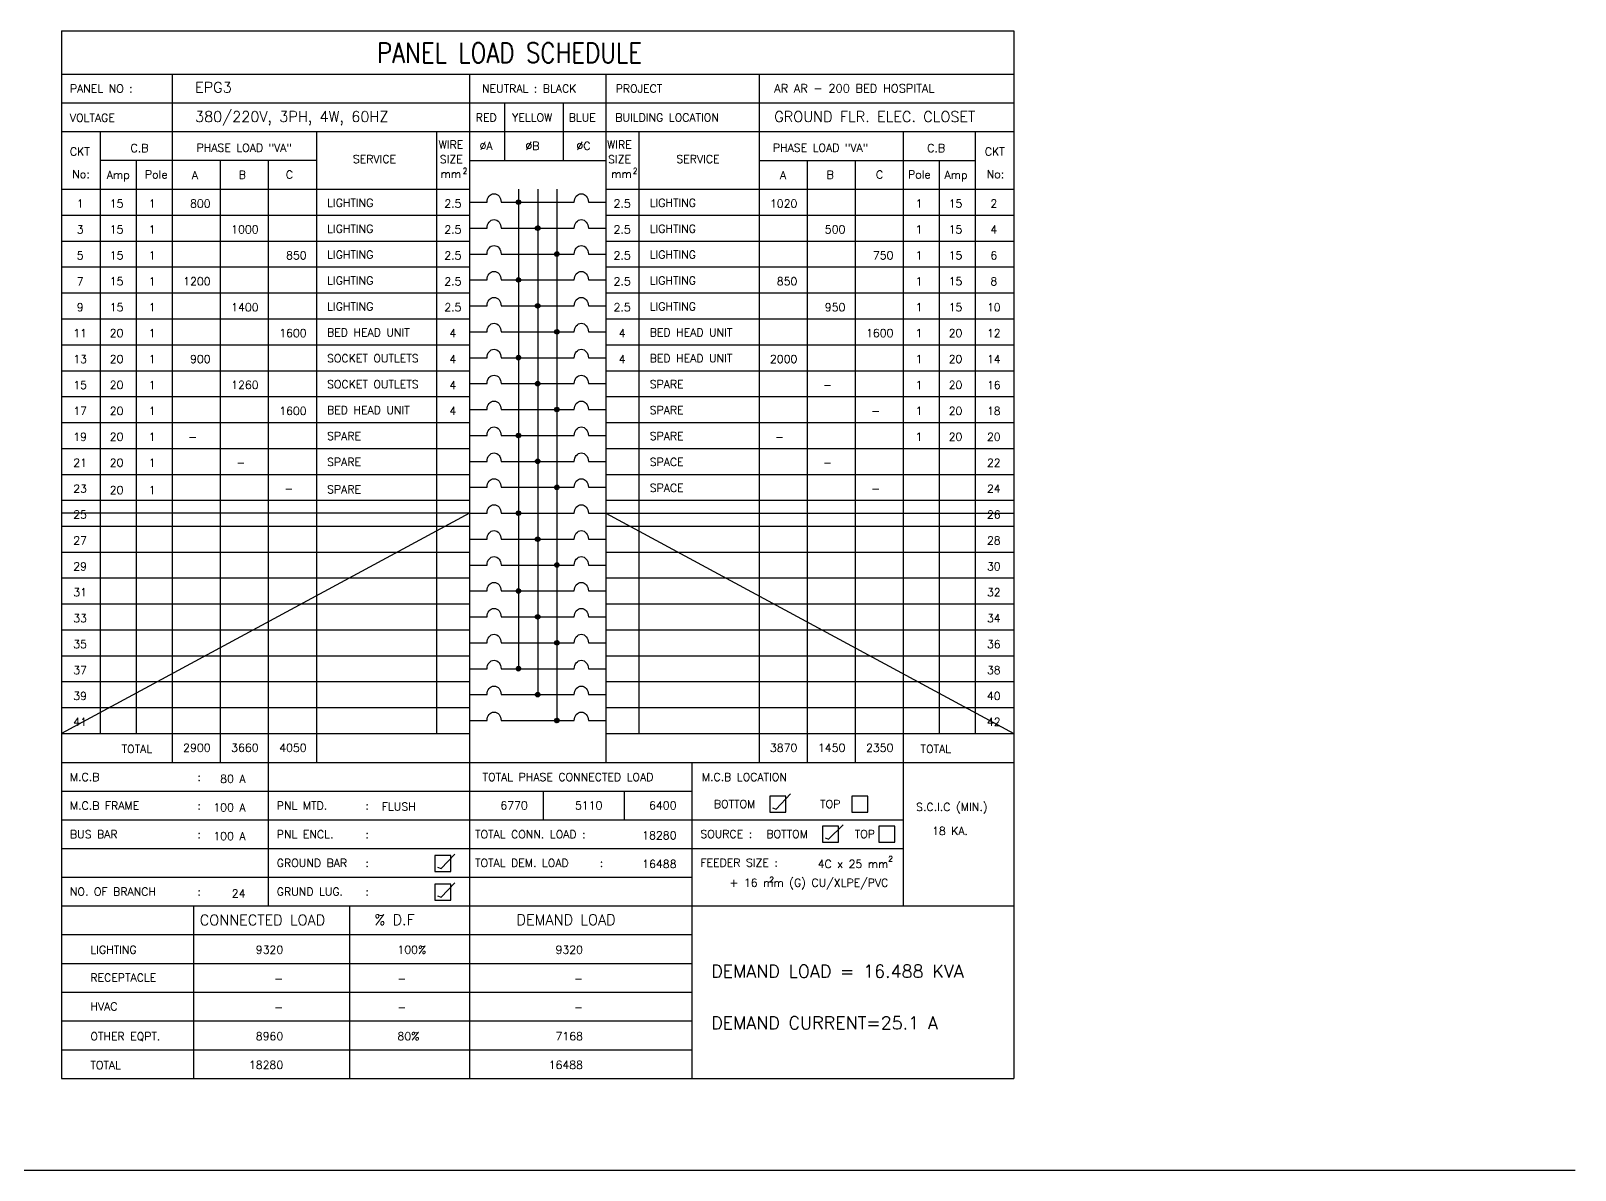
# Model space of a CAD drawing. Extents: x -98906 to -98795, y 40543 to 40633.
# Drawn here: x -98828.58 to -98794.88, y 40600.81 to 40625.7 of the extents above; entities that cross this region are included whole.
import ezdxf
from ezdxf.enums import TextEntityAlignment as Align

# ---------------------------------------------------------------- set-up
doc = ezdxf.new("R2010")
doc.units = 0
doc.header["$MEASUREMENT"] = 0
for name, color, linetype in [('BORDER', 4, 'CONTINUOUS'), ('E-TXT', 2, 'CONTINUOUS'), ('PANEL', 2, 'CONTINUOUS')]:
    doc.layers.add(name, color=color, linetype=linetype)
doc.styles.add('ROMANS', font='ROMANS.shx', dxfattribs={"height": 0.4})
pattern_1 = [(315, (106214.985226, 42658.781355), (0.00864749998874, 0.00864749998874), [])]
pattern_2 = [(315, (106214.985226, 42660.479496), (0.00864749998874, 0.00864749998874), [])]
pattern_3 = [(315, (106214.985226, 42662.177637), (0.00864749998874, 0.00864749998874), [])]
pattern_4 = [(315, (106214.985226, 42663.875779), (0.00864749998874, 0.00864749998874), [])]
pattern_5 = [(315, (106214.985226, 42665.57392), (0.00864749998874, 0.00864749998874), [])]
pattern_6 = [(315, (106214.985226, 42667.272061), (0.00864749998874, 0.00864749998874), [])]

msp = doc.modelspace()

# ---------------------------------------------------------------- hatches: boundary and pattern name
at = {"layer": 'PANEL', "linetype": 'Continuous'}
h = msp.add_hatch(dxfattribs=at)
h.set_pattern_fill('ANSI31', color=256, scale=0.068485, angle=406.041, style=0)
h.set_pattern_definition([(91.040959325, (106214.985226, 42667.272061), (-0.00855917542476, -0.00015552164567), [])])
h.paths.add_polyline_path([(-98817.991, 40621.954, 1), (-98817.894, 40621.954, 1)])
h = msp.add_hatch(dxfattribs=at)
h.set_pattern_fill('ANSI31', color=256, scale=0.097835, angle=270, style=0)
h.set_pattern_definition(pattern_6)
h.paths.add_polyline_path([(-98817.572, 40621.388, 1), (-98817.474, 40621.388, 1)])
h = msp.add_hatch(dxfattribs=at)
h.set_pattern_fill('ANSI31', color=256, scale=0.097835, angle=270, style=0)
h.set_pattern_definition(pattern_6)
h.paths.add_polyline_path([(-98817.055, 40620.822, 1), (-98817.153, 40620.822, 1)])
h = msp.add_hatch(dxfattribs=at)
h.set_pattern_fill('ANSI31', color=256, scale=0.097835, angle=270, style=0)
h.set_pattern_definition(pattern_6)
h.paths.add_polyline_path([(-98817.894, 40620.256, 1), (-98817.991, 40620.256, 1)])
h = msp.add_hatch(dxfattribs=at)
h.set_pattern_fill('ANSI31', color=256, scale=0.097835, angle=270, style=0)
h.set_pattern_definition(pattern_6)
h.paths.add_polyline_path([(-98817.474, 40619.69, 1), (-98817.572, 40619.69, 1)])
h = msp.add_hatch(dxfattribs=at)
h.set_pattern_fill('ANSI31', color=256, scale=0.097835, angle=270, style=0)
h.set_pattern_definition(pattern_6)
h.paths.add_polyline_path([(-98817.055, 40619.124, 1), (-98817.153, 40619.124, 1)])
h = msp.add_hatch(dxfattribs=at)
h.set_pattern_fill('ANSI31', color=256, scale=0.097835, angle=270, style=0)
h.set_pattern_definition(pattern_5)
h.paths.add_polyline_path([(-98817.894, 40618.557, 1), (-98817.991, 40618.557, 1)])
h = msp.add_hatch(dxfattribs=at)
h.set_pattern_fill('ANSI31', color=256, scale=0.097835, angle=270, style=0)
h.set_pattern_definition(pattern_5)
h.paths.add_polyline_path([(-98817.474, 40617.991, 1), (-98817.572, 40617.991, 1)])
h = msp.add_hatch(dxfattribs=at)
h.set_pattern_fill('ANSI31', color=256, scale=0.097835, angle=270, style=0)
h.set_pattern_definition(pattern_5)
h.paths.add_polyline_path([(-98817.055, 40617.425, 1), (-98817.153, 40617.425, 1)])
h = msp.add_hatch(dxfattribs=at)
h.set_pattern_fill('ANSI31', color=256, scale=0.097835, angle=270, style=0)
h.set_pattern_definition(pattern_4)
h.paths.add_polyline_path([(-98817.894, 40616.859, 1), (-98817.991, 40616.859, 1)])
h = msp.add_hatch(dxfattribs=at)
h.set_pattern_fill('ANSI31', color=256, scale=0.097835, angle=270, style=0)
h.set_pattern_definition(pattern_4)
h.paths.add_polyline_path([(-98817.474, 40616.293, 1), (-98817.572, 40616.293, 1)])
h = msp.add_hatch(dxfattribs=at)
h.set_pattern_fill('ANSI31', color=256, scale=0.097835, angle=270, style=0)
h.set_pattern_definition(pattern_4)
h.paths.add_polyline_path([(-98817.055, 40615.727, 1), (-98817.153, 40615.727, 1)])
h = msp.add_hatch(dxfattribs=at)
h.set_pattern_fill('ANSI31', color=256, scale=0.097835, angle=270, style=0)
h.set_pattern_definition(pattern_3)
h.paths.add_polyline_path([(-98817.894, 40615.161, 1), (-98817.991, 40615.161, 1)])
h = msp.add_hatch(dxfattribs=at)
h.set_pattern_fill('ANSI31', color=256, scale=0.097835, angle=270, style=0)
h.set_pattern_definition(pattern_3)
h.paths.add_polyline_path([(-98817.474, 40614.595, 1), (-98817.572, 40614.595, 1)])
h = msp.add_hatch(dxfattribs=at)
h.set_pattern_fill('ANSI31', color=256, scale=0.097835, angle=270, style=0)
h.set_pattern_definition(pattern_3)
h.paths.add_polyline_path([(-98817.055, 40614.029, 1), (-98817.153, 40614.029, 1)])
h = msp.add_hatch(dxfattribs=at)
h.set_pattern_fill('ANSI31', color=256, scale=0.097835, angle=270, style=0)
h.set_pattern_definition(pattern_2)
h.paths.add_polyline_path([(-98817.894, 40613.463, 1), (-98817.991, 40613.463, 1)])
h = msp.add_hatch(dxfattribs=at)
h.set_pattern_fill('ANSI31', color=256, scale=0.097835, angle=270, style=0)
h.set_pattern_definition(pattern_2)
h.paths.add_polyline_path([(-98817.474, 40612.897, 1), (-98817.572, 40612.897, 1)])
h = msp.add_hatch(dxfattribs=at)
h.set_pattern_fill('ANSI31', color=256, scale=0.097835, angle=270, style=0)
h.set_pattern_definition(pattern_2)
h.paths.add_polyline_path([(-98817.055, 40612.331, 1), (-98817.153, 40612.331, 1)])
h = msp.add_hatch(dxfattribs=at)
h.set_pattern_fill('ANSI31', color=256, scale=0.097835, angle=270, style=0)
h.set_pattern_definition(pattern_1)
h.paths.add_polyline_path([(-98817.894, 40611.765, 1), (-98817.991, 40611.765, 1)])
h = msp.add_hatch(dxfattribs=at)
h.set_pattern_fill('ANSI31', color=256, scale=0.097835, angle=270, style=0)
h.set_pattern_definition(pattern_1)
h.paths.add_polyline_path([(-98817.474, 40611.199, 1), (-98817.572, 40611.199, 1)])
h = msp.add_hatch(dxfattribs=at)
h.set_pattern_fill('ANSI31', color=256, scale=0.097835, angle=270, style=0)
h.set_pattern_definition(pattern_1)
h.paths.add_polyline_path([(-98817.055, 40610.633, 1), (-98817.153, 40610.633, 1)])

# ---------------------------------------------------------------- linework, layer by layer
at = {"layer": 'BORDER', "color": 1}
msp.add_line((-98906.498, 40600.813), (-98794.879, 40600.813), dxfattribs=at)
at = {"layer": 'PANEL', "color": 6}
for p, q in [((-98827.918, 40625.696), (-98827.918, 40602.813)), ((-98827.918, 40625.696), (-98807.128, 40625.696)), ((-98807.128, 40625.696), (-98807.128, 40602.813)), ((-98827.918, 40602.813), (-98807.128, 40602.813))]:
    msp.add_line(p, q, dxfattribs=at)
at = {"layer": 'PANEL', "color": 2}
for p, q in [((-98827.918, 40624.753), (-98807.128, 40624.753)), ((-98819.008, 40624.753), (-98819.008, 40609.717)), ((-98816.038, 40624.753), (-98816.038, 40609.717)), ((-98827.918, 40623.495), (-98807.128, 40623.495)), ((-98819.008, 40622.863), (-98816.038, 40622.863)), ((-98827.918, 40609.717), (-98807.128, 40609.717))]:
    msp.add_line(p, q, dxfattribs=at)
at = {"layer": 'PANEL', "color": 11}
for p, q in [((-98825.499, 40624.753), (-98825.499, 40609.717)), ((-98812.692, 40624.753), (-98812.692, 40609.717)), ((-98827.071, 40623.495), (-98827.071, 40610.35)), ((-98822.354, 40623.495), (-98822.354, 40609.717)), ((-98819.734, 40623.495), (-98819.734, 40610.35)), ((-98815.313, 40623.495), (-98815.313, 40610.35)), ((-98809.547, 40623.495), (-98809.547, 40606.586)), ((-98807.975, 40623.495), (-98807.975, 40610.35)), ((-98822.354, 40622.866), (-98827.071, 40622.866)), ((-98826.285, 40622.866), (-98826.285, 40610.35)), ((-98824.451, 40622.866), (-98824.451, 40609.717)), ((-98823.403, 40622.866), (-98823.403, 40606.586)), ((-98812.692, 40622.866), (-98807.975, 40622.866)), ((-98811.644, 40622.866), (-98811.644, 40609.717)), ((-98810.596, 40622.866), (-98810.596, 40609.717)), ((-98808.761, 40622.866), (-98808.761, 40610.35)), ((-98827.918, 40622.237), (-98819.008, 40622.237)), ((-98816.038, 40622.237), (-98807.128, 40622.237)), ((-98827.918, 40621.671), (-98819.008, 40621.671)), ((-98816.038, 40621.671), (-98807.128, 40621.671)), ((-98827.918, 40621.105), (-98819.008, 40621.105)), ((-98816.038, 40621.105), (-98807.128, 40621.105)), ((-98827.918, 40620.539), (-98819.008, 40620.539)), ((-98816.038, 40620.539), (-98807.128, 40620.539)), ((-98827.918, 40619.973), (-98819.008, 40619.973)), ((-98816.038, 40619.973), (-98807.128, 40619.973)), ((-98827.918, 40619.407), (-98819.008, 40619.407)), ((-98816.038, 40619.407), (-98807.128, 40619.407)), ((-98827.918, 40618.841), (-98819.008, 40618.841)), ((-98816.038, 40618.841), (-98807.128, 40618.841)), ((-98827.918, 40618.274), (-98819.008, 40618.274)), ((-98816.038, 40618.274), (-98807.128, 40618.274)), ((-98827.918, 40617.708), (-98819.008, 40617.708)), ((-98816.038, 40617.708), (-98807.128, 40617.708)), ((-98827.918, 40617.142), (-98819.008, 40617.142)), ((-98816.038, 40617.142), (-98807.128, 40617.142)), ((-98827.918, 40616.576), (-98819.008, 40616.576)), ((-98816.038, 40616.576), (-98807.128, 40616.576)), ((-98827.918, 40616.01), (-98819.008, 40616.01)), ((-98816.038, 40616.01), (-98807.128, 40616.01)), ((-98827.918, 40615.444), (-98819.008, 40615.444)), ((-98816.038, 40615.444), (-98807.128, 40615.444)), ((-98827.918, 40614.878), (-98819.008, 40614.878)), ((-98816.038, 40614.878), (-98807.128, 40614.878)), ((-98827.918, 40614.312), (-98819.008, 40614.312)), ((-98816.038, 40614.312), (-98807.128, 40614.312)), ((-98827.918, 40613.746), (-98819.008, 40613.746)), ((-98816.038, 40613.746), (-98807.128, 40613.746)), ((-98827.918, 40613.18), (-98819.008, 40613.18)), ((-98816.038, 40613.18), (-98807.128, 40613.18)), ((-98827.918, 40612.614), (-98819.008, 40612.614)), ((-98816.038, 40612.614), (-98807.128, 40612.614)), ((-98827.918, 40612.048), (-98819.008, 40612.048)), ((-98816.038, 40612.048), (-98807.128, 40612.048)), ((-98827.918, 40611.482), (-98819.008, 40611.482)), ((-98816.038, 40611.482), (-98807.128, 40611.482)), ((-98827.918, 40610.916), (-98819.008, 40610.916)), ((-98816.038, 40610.916), (-98807.128, 40610.916)), ((-98827.918, 40610.35), (-98819.008, 40610.35)), ((-98816.038, 40610.35), (-98807.128, 40610.35)), ((-98819.008, 40609.717), (-98819.008, 40602.813)), ((-98814.157, 40609.717), (-98814.157, 40606.586)), ((-98827.918, 40609.091), (-98814.157, 40609.091)), ((-98817.402, 40609.091), (-98817.402, 40608.465)), ((-98815.632, 40609.091), (-98815.632, 40608.465)), ((-98827.918, 40608.465), (-98809.547, 40608.465)), ((-98827.918, 40607.838), (-98809.547, 40607.838)), ((-98827.918, 40607.212), (-98814.157, 40607.212)), ((-98827.918, 40606.586), (-98807.128, 40606.586)), ((-98825.037, 40606.586), (-98825.037, 40602.813)), ((-98821.629, 40606.586), (-98821.629, 40602.813)), ((-98814.157, 40606.586), (-98814.157, 40602.813)), ((-98827.918, 40605.957), (-98814.157, 40605.957)), ((-98827.918, 40605.328), (-98814.157, 40605.328)), ((-98827.918, 40604.699), (-98814.157, 40604.699)), ((-98827.918, 40604.071), (-98814.157, 40604.071)), ((-98827.918, 40603.442), (-98814.157, 40603.442))]:
    msp.add_line(p, q, dxfattribs=at)
at = {"layer": 'PANEL'}
for p, q in [((-98827.918, 40624.126), (-98807.128, 40624.126)), ((-98818.238, 40622.863), (-98818.238, 40624.126)), ((-98816.962, 40622.863), (-98816.962, 40624.126)), ((-98817.943, 40622.237), (-98817.943, 40611.765)), ((-98817.523, 40622.237), (-98817.523, 40611.199)), ((-98817.104, 40622.237), (-98817.104, 40610.633)), ((-98819.008, 40621.954), (-98818.629, 40621.954)), ((-98818.321, 40621.954), (-98816.725, 40621.954)), ((-98816.417, 40621.954), (-98816.038, 40621.954)), ((-98819.008, 40621.388), (-98818.629, 40621.388)), ((-98818.321, 40621.388), (-98816.725, 40621.388)), ((-98816.417, 40621.388), (-98816.038, 40621.388)), ((-98819.008, 40620.822), (-98818.629, 40620.822)), ((-98818.321, 40620.822), (-98816.725, 40620.822)), ((-98816.417, 40620.822), (-98816.038, 40620.822)), ((-98819.008, 40620.256), (-98818.629, 40620.256)), ((-98818.321, 40620.256), (-98816.725, 40620.256)), ((-98816.417, 40620.256), (-98816.038, 40620.256)), ((-98819.008, 40619.69), (-98818.629, 40619.69)), ((-98818.321, 40619.69), (-98816.725, 40619.69)), ((-98816.417, 40619.69), (-98816.038, 40619.69)), ((-98819.008, 40619.124), (-98818.629, 40619.124)), ((-98818.321, 40619.124), (-98816.725, 40619.124)), ((-98816.417, 40619.124), (-98816.038, 40619.124)), ((-98819.008, 40618.557), (-98818.629, 40618.557)), ((-98818.321, 40618.557), (-98816.725, 40618.557)), ((-98816.417, 40618.557), (-98816.038, 40618.557)), ((-98819.008, 40617.991), (-98818.629, 40617.991)), ((-98818.321, 40617.991), (-98816.725, 40617.991)), ((-98816.417, 40617.991), (-98816.038, 40617.991)), ((-98819.008, 40617.425), (-98818.629, 40617.425)), ((-98818.321, 40617.425), (-98816.725, 40617.425)), ((-98816.417, 40617.425), (-98816.038, 40617.425)), ((-98819.008, 40616.859), (-98818.629, 40616.859)), ((-98818.321, 40616.859), (-98816.725, 40616.859)), ((-98816.417, 40616.859), (-98816.038, 40616.859)), ((-98819.008, 40616.293), (-98818.629, 40616.293)), ((-98818.321, 40616.293), (-98816.725, 40616.293)), ((-98816.417, 40616.293), (-98816.038, 40616.293)), ((-98819.008, 40615.727), (-98818.629, 40615.727)), ((-98818.321, 40615.727), (-98816.725, 40615.727)), ((-98816.417, 40615.727), (-98816.038, 40615.727)), ((-98819.008, 40615.161), (-98818.629, 40615.161)), ((-98818.321, 40615.161), (-98816.725, 40615.161)), ((-98816.417, 40615.161), (-98816.038, 40615.161)), ((-98819.008, 40614.595), (-98818.629, 40614.595)), ((-98818.321, 40614.595), (-98816.725, 40614.595)), ((-98816.417, 40614.595), (-98816.038, 40614.595)), ((-98819.008, 40614.029), (-98818.629, 40614.029)), ((-98818.321, 40614.029), (-98816.725, 40614.029)), ((-98816.417, 40614.029), (-98816.038, 40614.029)), ((-98819.008, 40613.463), (-98818.629, 40613.463)), ((-98818.321, 40613.463), (-98816.725, 40613.463)), ((-98816.417, 40613.463), (-98816.038, 40613.463)), ((-98819.008, 40612.897), (-98818.629, 40612.897)), ((-98818.321, 40612.897), (-98816.725, 40612.897)), ((-98816.417, 40612.897), (-98816.038, 40612.897)), ((-98819.008, 40612.331), (-98818.629, 40612.331)), ((-98818.321, 40612.331), (-98816.725, 40612.331)), ((-98816.417, 40612.331), (-98816.038, 40612.331)), ((-98819.008, 40611.765), (-98818.629, 40611.765)), ((-98818.321, 40611.765), (-98816.725, 40611.765)), ((-98816.417, 40611.765), (-98816.038, 40611.765)), ((-98819.008, 40611.199), (-98818.629, 40611.199)), ((-98818.321, 40611.199), (-98816.725, 40611.199)), ((-98816.417, 40611.199), (-98816.038, 40611.199)), ((-98819.008, 40610.633), (-98818.629, 40610.633)), ((-98818.321, 40610.633), (-98816.725, 40610.633)), ((-98816.417, 40610.633), (-98816.038, 40610.633)), ((-98812.32, 40608.697), (-98812.002, 40609.03)), ((-98812.396, 40608.727), (-98812.32, 40608.697)), ((-98811.173, 40608.042), (-98810.854, 40608.354)), ((-98811.249, 40608.072), (-98811.173, 40608.042)), ((-98819.633, 40607.401), (-98819.334, 40607.714)), ((-98819.709, 40607.432), (-98819.633, 40607.401)), ((-98819.633, 40606.774), (-98819.334, 40607.086)), ((-98819.709, 40606.804), (-98819.633, 40606.774))]:
    msp.add_line(p, q, dxfattribs=at)
at = {"layer": 'PANEL', "color": 7}
for p, q in [((-98819.008, 40615.161), (-98827.918, 40610.35)), ((-98819.008, 40615.161), (-98827.918, 40615.161)), ((-98816.038, 40615.161), (-98807.128, 40610.35)), ((-98816.038, 40615.161), (-98807.128, 40615.161))]:
    msp.add_line(p, q, dxfattribs=at)
at = {"layer": 'PANEL', "color": 11}
for points in [[(-98812.104, 40608.98), (-98812.453, 40608.98), (-98812.453, 40608.631), (-98812.104, 40608.631)], [(-98810.319, 40608.98), (-98810.669, 40608.98), (-98810.669, 40608.631), (-98810.319, 40608.631)], [(-98810.956, 40608.325), (-98811.306, 40608.325), (-98811.306, 40607.976), (-98810.956, 40607.976)], [(-98809.729, 40608.325), (-98810.079, 40608.325), (-98810.079, 40607.976), (-98809.729, 40607.976)], [(-98819.416, 40607.685), (-98819.766, 40607.685), (-98819.766, 40607.335), (-98819.416, 40607.335)], [(-98819.416, 40607.057), (-98819.766, 40607.057), (-98819.766, 40606.708), (-98819.416, 40606.708)]]:
    msp.add_lwpolyline(points, close=True, dxfattribs=at)
at = {"layer": 'PANEL'}
for centre in [(-98817.943, 40621.954), (-98817.523, 40621.388), (-98817.104, 40620.822), (-98817.943, 40620.256), (-98817.523, 40619.69), (-98817.104, 40619.124), (-98817.943, 40618.557), (-98817.523, 40617.991), (-98817.104, 40617.425), (-98817.943, 40616.859), (-98817.523, 40616.293), (-98817.104, 40615.727), (-98817.943, 40615.161), (-98817.523, 40614.595), (-98817.104, 40614.029), (-98817.943, 40613.463), (-98817.523, 40612.897), (-98817.104, 40612.331), (-98817.943, 40611.765), (-98817.523, 40611.199), (-98817.104, 40610.633)]:
    msp.add_circle(centre, 0.0489, dxfattribs=at)
at = {"layer": 'PANEL', "extrusion": (0, 0, -1)}
for centre in [(-98818.475, 40621.954), (-98816.571, 40621.954), (-98818.475, 40621.388), (-98816.571, 40621.388), (-98818.475, 40620.822), (-98816.571, 40620.822), (-98818.475, 40620.256), (-98816.571, 40620.256), (-98818.475, 40619.69), (-98816.571, 40619.69), (-98818.475, 40619.124), (-98816.571, 40619.124), (-98818.475, 40618.557), (-98816.571, 40618.557), (-98818.475, 40617.991), (-98816.571, 40617.991), (-98818.475, 40617.425), (-98816.571, 40617.425), (-98818.475, 40616.859), (-98816.571, 40616.859), (-98818.475, 40616.293), (-98816.571, 40616.293), (-98818.475, 40615.727), (-98816.571, 40615.727), (-98818.475, 40615.161), (-98816.571, 40615.161), (-98818.475, 40614.595), (-98816.571, 40614.595), (-98818.475, 40614.029), (-98816.571, 40614.029), (-98818.475, 40613.463), (-98816.571, 40613.463), (-98818.475, 40612.897), (-98816.571, 40612.897), (-98818.475, 40612.331), (-98816.571, 40612.331), (-98818.475, 40611.765), (-98816.571, 40611.765), (-98818.475, 40611.199), (-98816.571, 40611.199), (-98818.475, 40610.633), (-98816.571, 40610.633)]:
    msp.add_ellipse(centre, major_axis=(0, 0.185), ratio=0.833333, start_param=-1.570796, end_param=1.570796, dxfattribs=at)

# ---------------------------------------------------------------- texts
at = {"layer": 'E-TXT', "style": 'ROMANS'}
for s, height, p in [('EPG3', 0.2306, (-98825.001, 40624.348)), ('AR AR - 200 BED HOSPITAL', 0.18169, (-98812.36, 40624.35)), ('380/220V, 3PH, 4W, 60HZ', 0.23061, (-98825.001, 40623.708)), ('GROUND FLR. ELEC. CLOSET', 0.23061, (-98812.36, 40623.708)), ('15', 0.1747, (-98826.863, 40621.837)), ('15', 0.1747, (-98808.553, 40621.837)), ('15', 0.1747, (-98826.863, 40621.271)), ('15', 0.1747, (-98808.553, 40621.271)), ('15', 0.1747, (-98826.863, 40620.705)), ('15', 0.1747, (-98808.553, 40620.705)), ('15', 0.1747, (-98826.863, 40620.139)), ('15', 0.1747, (-98808.553, 40620.139)), ('15', 0.1747, (-98826.863, 40619.573)), ('15', 0.1747, (-98808.553, 40619.573)), ('20', 0.1747, (-98826.863, 40619.007)), ('20', 0.1747, (-98808.553, 40619.007)), ('20', 0.1747, (-98826.863, 40618.441)), ('20', 0.1747, (-98808.553, 40618.441)), ('20', 0.1747, (-98826.863, 40617.875)), ('20', 0.1747, (-98808.553, 40617.875)), ('20', 0.1747, (-98826.863, 40617.309)), ('20', 0.1747, (-98808.553, 40617.309)), ('20', 0.1747, (-98826.863, 40616.743)), ('20', 0.1747, (-98808.553, 40616.743)), ('20', 0.1747, (-98826.863, 40616.177)), ('20', 0.1747, (-98826.863, 40615.579))]:
    msp.add_text(s, height=height, dxfattribs=at).set_placement(p)
for s, height, p in [('1', 0.175, (-98825.938, 40621.924)), ('2.5', 0.1747, (-98819.374, 40621.924)), ('2.5', 0.1747, (-98815.679, 40621.924)), ('1', 0.175, (-98809.2, 40621.924)), ('1', 0.175, (-98825.938, 40621.357)), ('2.5', 0.1747, (-98819.374, 40621.357)), ('2.5', 0.1747, (-98815.679, 40621.357)), ('1', 0.175, (-98809.2, 40621.357)), ('1', 0.175, (-98825.938, 40620.791)), ('2.5', 0.1747, (-98819.374, 40620.791)), ('2.5', 0.1747, (-98815.679, 40620.791)), ('1', 0.175, (-98809.2, 40620.791)), ('1', 0.175, (-98825.938, 40620.225)), ('2.5', 0.1747, (-98819.374, 40620.225)), ('2.5', 0.1747, (-98815.679, 40620.225)), ('1', 0.175, (-98809.2, 40620.225)), ('1', 0.175, (-98825.938, 40619.659)), ('2.5', 0.1747, (-98819.374, 40619.659)), ('2.5', 0.1747, (-98815.679, 40619.659)), ('1', 0.175, (-98809.2, 40619.659)), ('1', 0.175, (-98825.938, 40619.093)), ('4', 0.175, (-98819.374, 40619.093)), ('4', 0.175, (-98815.679, 40619.093)), ('1', 0.175, (-98809.2, 40619.093)), ('1', 0.175, (-98825.938, 40618.527)), ('4', 0.175, (-98819.374, 40618.527)), ('4', 0.175, (-98815.679, 40618.527)), ('1', 0.175, (-98809.2, 40618.527)), ('1', 0.175, (-98825.938, 40617.961)), ('4', 0.175, (-98819.374, 40617.961)), ('1', 0.175, (-98809.2, 40617.961)), ('1', 0.175, (-98825.938, 40617.395)), ('4', 0.175, (-98819.374, 40617.395)), ('1', 0.175, (-98809.2, 40617.395)), ('1', 0.175, (-98825.938, 40616.829)), ('1', 0.175, (-98809.2, 40616.829)), ('1', 0.175, (-98825.938, 40616.263)), ('1', 0.175, (-98825.938, 40615.666))]:
    msp.add_text(s, height=height, dxfattribs=at).set_placement(p, align=Align.MIDDLE)
for s, height, p in [('800', 0.1747, (-98824.662, 40621.837)), ('1020', 0.1747, (-98811.855, 40621.837)), ('1000', 0.1747, (-98823.614, 40621.271)), ('500', 0.1747, (-98810.807, 40621.271)), ('850', 0.1747, (-98822.565, 40620.705)), ('750', 0.1747, (-98809.758, 40620.705)), ('1200', 0.1747, (-98824.662, 40620.139)), ('850', 0.1747, (-98811.855, 40620.139)), ('1400', 0.1747, (-98823.614, 40619.573)), ('950', 0.1747, (-98810.807, 40619.573)), ('1600', 0.1747, (-98822.565, 40619.007)), ('1600', 0.1747, (-98809.758, 40619.007)), ('900', 0.1747, (-98824.662, 40618.441)), ('2000', 0.1747, (-98811.855, 40618.441)), ('1260', 0.1747, (-98823.614, 40617.875)), ('-', 0.175, (-98811.099, 40617.875)), ('1600', 0.1747, (-98822.565, 40617.309)), ('-', 0.175, (-98810.05, 40617.309)), ('-', 0.175, (-98824.954, 40616.743)), ('-', 0.175, (-98812.147, 40616.743)), ('-', 0.175, (-98823.906, 40616.177)), ('-', 0.175, (-98811.099, 40616.177)), ('-', 0.175, (-98822.857, 40615.611)), ('-', 0.175, (-98810.05, 40615.611)), ('2900', 0.1747, (-98824.662, 40609.95)), ('3660', 0.1747, (-98823.614, 40609.95)), ('4050', 0.1747, (-98822.565, 40609.95)), ('3870', 0.1747, (-98811.855, 40609.95)), ('1450', 0.1747, (-98810.807, 40609.95)), ('2350', 0.1747, (-98809.758, 40609.95)), ('80 A', 0.1747, (-98823.899, 40609.273)), ('100 A', 0.1747, (-98823.899, 40608.647)), ('FLUSH', 0.1747, (-98820.185, 40608.665)), ('6770', 0.1747, (-98817.739, 40608.691)), ('5110', 0.1747, (-98816.109, 40608.691)), ('6400', 0.1747, (-98814.493, 40608.691)), ('100 A', 0.1747, (-98823.899, 40608.021)), ('18280', 0.1747, (-98814.493, 40608.038)), ('2', 0.122, (-98809.768, 40607.551)), ('16488', 0.1747, (-98814.493, 40607.412)), ('4C x 25 mm', 0.1747, (-98809.869, 40607.412)), ('+ 16 mm (G) CU/XLPE/PVC', 0.17471, (-98809.869, 40607.003)), ('2', 0.122, (-98812.364, 40607.099)), ('24', 0.1747, (-98823.899, 40606.769)), ('9320', 0.1747, (-98823.077, 40605.539)), ('9320', 0.1747, (-98816.534, 40605.539)), ('-', 0.175, (-98823.077, 40604.91)), ('-', 0.175, (-98816.534, 40604.91)), ('-', 0.175, (-98823.077, 40604.281)), ('-', 0.175, (-98816.534, 40604.281)), ('8960', 0.1747, (-98823.077, 40603.652)), ('7168', 0.1747, (-98816.534, 40603.652)), ('18280', 0.1747, (-98823.077, 40603.023)), ('16488', 0.1747, (-98816.534, 40603.023))]:
    msp.add_text(s, height=height, dxfattribs=at).set_placement(p, align=Align.RIGHT)
at = {"layer": 'PANEL', "color": 6, "style": 'ROMANS', "width": 0.833333}
msp.add_text('PANEL LOAD SCHEDULE', height=0.44026, dxfattribs=at).set_placement((-98821.033, 40624.997))
at = {"layer": 'PANEL', "style": 'ROMANS'}
for s, height, p in [('PANEL NO :', 0.1747, (-98827.733, 40624.348)), ('NEUTRAL : BLACK', 0.17471, (-98818.737, 40624.348)), ('PROJECT', 0.1747, (-98815.821, 40624.348)), ('VOLTAGE', 0.1747, (-98827.733, 40623.71)), ('RED', 0.1747, (-98818.874, 40623.715)), ('YELLOW', 0.1747, (-98818.08, 40623.715)), ('BLUE', 0.1747, (-98816.847, 40623.715)), ('BUILDING LOCATION', 0.17471, (-98815.829, 40623.715)), ('CKT', 0.1747, (-98827.733, 40622.973)), ('C.B', 0.1747, (-98826.409, 40623.049)), ('PHASE LOAD "VA"', 0.17471, (-98824.969, 40623.055)), ('WIRE', 0.1747, (-98819.685, 40623.124)), ('%%CA', 0.1747, (-98818.792, 40623.096)), ('%%CB', 0.1747, (-98817.792, 40623.096)), ('%%CC', 0.1747, (-98816.677, 40623.096)), ('WIRE', 0.1747, (-98816.01, 40623.124)), ('PHASE LOAD "VA"', 0.17471, (-98812.39, 40623.055)), ('C.B', 0.1747, (-98809.02, 40623.049)), ('CKT', 0.1747, (-98807.763, 40622.973)), ('SERVICE', 0.1747, (-98821.557, 40622.809)), ('SIZE', 0.1747, (-98819.66, 40622.803)), ('SIZE', 0.1747, (-98815.986, 40622.803)), ('SERVICE', 0.1747, (-98814.496, 40622.809)), ('No:', 0.1747, (-98827.681, 40622.481)), ('Amp', 0.1747, (-98826.928, 40622.466)), ('Pole', 0.1747, (-98826.097, 40622.473)), ('A', 0.175, (-98825.071, 40622.458)), ('B', 0.175, (-98824.047, 40622.466)), ('C', 0.175, (-98823.02, 40622.468)), ('mm', 0.1747, (-98819.643, 40622.483)), ('mm', 0.1747, (-98815.919, 40622.483)), ('A', 0.175, (-98812.235, 40622.458)), ('B', 0.175, (-98811.217, 40622.466)), ('C', 0.175, (-98810.14, 40622.468)), ('Pole', 0.1747, (-98809.44, 40622.473)), ('Amp', 0.1747, (-98808.643, 40622.466)), ('No:', 0.1747, (-98807.723, 40622.481)), ('LIGHTING', 0.1747, (-98822.12, 40621.853)), ('LIGHTING', 0.1747, (-98815.078, 40621.853)), ('LIGHTING', 0.1747, (-98822.12, 40621.287)), ('LIGHTING', 0.1747, (-98815.078, 40621.287)), ('LIGHTING', 0.1747, (-98822.12, 40620.721)), ('LIGHTING', 0.1747, (-98815.078, 40620.721)), ('LIGHTING', 0.1747, (-98822.12, 40620.155)), ('LIGHTING', 0.1747, (-98815.078, 40620.155)), ('LIGHTING', 0.1747, (-98822.12, 40619.589)), ('LIGHTING', 0.1747, (-98815.078, 40619.589)), ('BED HEAD UNIT', 0.17471, (-98822.12, 40619.023)), ('BED HEAD UNIT', 0.17471, (-98815.078, 40619.023)), ('SOCKET OUTLETS', 0.17471, (-98822.12, 40618.457)), ('BED HEAD UNIT', 0.17471, (-98815.078, 40618.457)), ('SOCKET OUTLETS', 0.17471, (-98822.12, 40617.891)), ('SPARE', 0.1747, (-98815.078, 40617.891)), ('BED HEAD UNIT', 0.17471, (-98822.12, 40617.325)), ('SPARE', 0.1747, (-98815.078, 40617.325)), ('SPARE', 0.1747, (-98822.12, 40616.759)), ('SPARE', 0.1747, (-98815.078, 40616.759)), ('SPARE', 0.1747, (-98822.12, 40616.193)), ('SPACE', 0.1747, (-98815.078, 40616.193)), ('SPARE', 0.1747, (-98822.12, 40615.595)), ('SPACE', 0.1747, (-98815.078, 40615.627)), ('TOTAL', 0.1747, (-98826.604, 40609.924)), ('TOTAL', 0.1747, (-98809.167, 40609.924)), ('M.C.B', 0.1747, (-98827.733, 40609.312)), (':', 0.175, (-98824.951, 40609.312)), ('TOTAL PHASE CONNECTED LOAD', 0.17471, (-98818.726, 40609.312)), ('M.C.B LOCATION', 0.17471, (-98813.94, 40609.312)), ('M.C.B FRAME', 0.17471, (-98827.733, 40608.686)), (':', 0.175, (-98824.951, 40608.686)), ('PNL MTD.', 0.1747, (-98823.217, 40608.686)), (':', 0.175, (-98821.283, 40608.686)), ('BOTTOM', 0.1747, (-98813.678, 40608.722)), ('TOP', 0.1747, (-98811.358, 40608.722)), ('S.C.I.C (MIN.)', 0.17471, (-98809.262, 40608.657)), ('BUS BAR', 0.1747, (-98827.733, 40608.06)), (':', 0.175, (-98824.951, 40608.06)), ('PNL ENCL.', 0.1747, (-98823.217, 40608.06)), (':', 0.175, (-98821.283, 40608.06)), ('TOTAL CONN. LOAD :', 0.17471, (-98818.89, 40608.06)), ('SOURCE :', 0.1747, (-98813.973, 40608.067)), ('BOTTOM', 0.1747, (-98812.531, 40608.067)), ('TOP', 0.1747, (-98810.604, 40608.067)), ('18 KA.', 0.1747, (-98808.916, 40608.133)), ('GROUND BAR', 0.1747, (-98823.217, 40607.434)), (':', 0.175, (-98821.283, 40607.434)), ('TOTAL DEM. LOAD ', 0.17471, (-98818.89, 40607.434)), (':', 0.175, (-98816.169, 40607.434)), ('FEEDER SIZE :', 0.17471, (-98813.973, 40607.441)), ('NO. OF BRANCH', 0.17471, (-98827.733, 40606.808)), ('GRUND LUG.', 0.1747, (-98823.217, 40606.808)), (':', 0.175, (-98824.951, 40606.808)), (':', 0.175, (-98821.283, 40606.808)), ('CONNECTED LOAD', 0.23061, (-98824.898, 40606.16)), ('% D.F', 0.2306, (-98821.086, 40606.166)), ('DEMAND LOAD', 0.23061, (-98817.986, 40606.166)), ('LIGHTING', 0.1747, (-98827.286, 40605.538)), ('100%', 0.1747, (-98820.584, 40605.538)), ('DEMAND LOAD = 16.488 KVA', 0.27953, (-98813.737, 40605.017)), ('RECEPTACLE', 0.1747, (-98827.286, 40604.93)), ('-', 0.175, (-98820.584, 40604.909)), ('HVAC', 0.1747, (-98827.286, 40604.301)), ('-', 0.175, (-98820.584, 40604.28)), ('DEMAND CURRENT=25.1 A', 0.27953, (-98813.737, 40603.889)), ('OTHER EQPT.', 0.17471, (-98827.286, 40603.648)), ('80%', 0.1747, (-98820.584, 40603.651)), ('TOTAL', 0.1747, (-98827.286, 40603.019))]:
    msp.add_text(s, height=height, dxfattribs=at).set_placement(p)
at = {"layer": 'PANEL', "style": 'ROMANS', "width": 0.833333}
for p in [(-98819.156, 40622.572), (-98815.443, 40622.572)]:
    msp.add_text('2', height=0.132, dxfattribs=at).set_placement(p)
at = {"layer": 'PANEL', "style": 'ROMANS'}
for s, height, p in [('1', 0.175, (-98827.51, 40621.924)), ('2', 0.175, (-98807.567, 40621.924)), ('3', 0.175, (-98827.51, 40621.357)), ('4', 0.175, (-98807.567, 40621.357)), ('5', 0.175, (-98827.51, 40620.791)), ('6', 0.175, (-98807.567, 40620.791)), ('7', 0.175, (-98827.51, 40620.225)), ('8', 0.175, (-98807.567, 40620.225)), ('9', 0.175, (-98827.51, 40619.659)), ('10', 0.1747, (-98807.567, 40619.659)), ('11', 0.1747, (-98827.51, 40619.093)), ('12', 0.1747, (-98807.567, 40619.093)), ('13', 0.1747, (-98827.51, 40618.527)), ('14', 0.1747, (-98807.567, 40618.527)), ('15', 0.1747, (-98827.51, 40617.961)), ('16', 0.1747, (-98807.567, 40617.961)), ('17', 0.1747, (-98827.51, 40617.395)), ('18', 0.1747, (-98807.567, 40617.395)), ('19', 0.1747, (-98827.51, 40616.829)), ('20', 0.1747, (-98807.567, 40616.829)), ('21', 0.1747, (-98827.51, 40616.263)), ('22', 0.1747, (-98807.567, 40616.263)), ('23', 0.1747, (-98827.51, 40615.697)), ('24', 0.1747, (-98807.567, 40615.697)), ('25', 0.1747, (-98827.51, 40615.131)), ('26', 0.1747, (-98807.567, 40615.131)), ('27', 0.1747, (-98827.51, 40614.565)), ('28', 0.1747, (-98807.567, 40614.565)), ('29', 0.1747, (-98827.51, 40613.999)), ('30', 0.1747, (-98807.567, 40613.999)), ('31', 0.1747, (-98827.51, 40613.433)), ('32', 0.1747, (-98807.567, 40613.433)), ('33', 0.1747, (-98827.51, 40612.867)), ('34', 0.1747, (-98807.567, 40612.867)), ('35', 0.1747, (-98827.51, 40612.301)), ('36', 0.1747, (-98807.567, 40612.301)), ('37', 0.1747, (-98827.51, 40611.735)), ('38', 0.1747, (-98807.567, 40611.735)), ('39', 0.1747, (-98827.51, 40611.169)), ('40', 0.1747, (-98807.567, 40611.169)), ('41', 0.1747, (-98827.51, 40610.603)), ('42', 0.1747, (-98807.567, 40610.603))]:
    msp.add_text(s, height=height, dxfattribs=at).set_placement(p, align=Align.MIDDLE)

doc.saveas('drawing.dxf')
